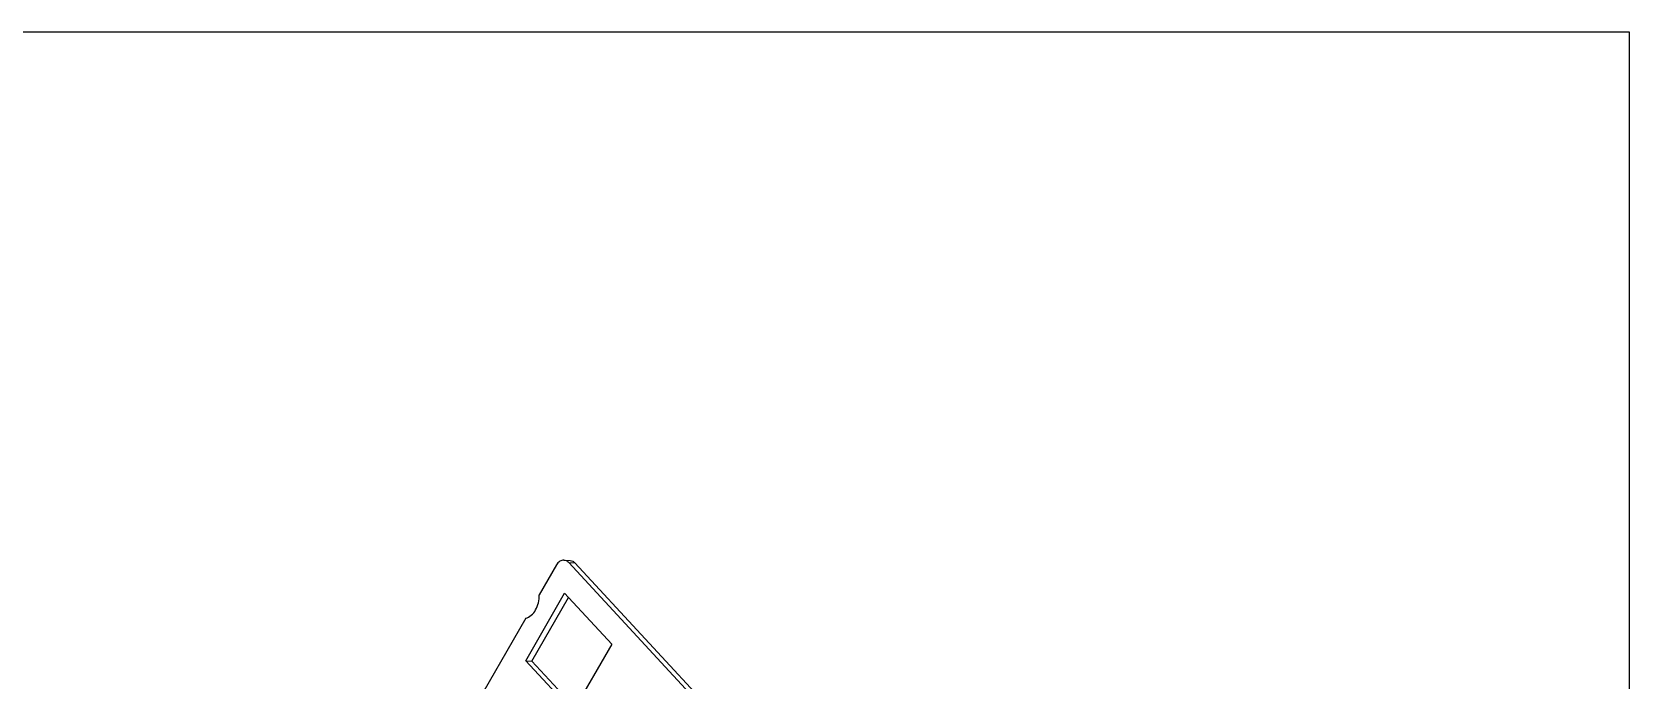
# Model space of a CAD drawing. Header units: millimetres. Extents: x -1930 to -997, y 85 to 636.
# Drawn here: x -1261.9 to -997.3, y 528.3 to 635.6 of the extents above; entities that cross this region are included whole.
import ezdxf

# ---------------------------------------------------------------- set-up
doc = ezdxf.new("R2010")
doc.units = ezdxf.units.MM
doc.header["$LTSCALE"] = 30.734
doc.layers.get('0').update_dxf_attribs({"linetype": 'CONTINUOUS'})

msp = doc.modelspace()

# ---------------------------------------------------------------- linework, layer by layer
at = {"color": 7, "linetype": 'Continuous'}
for p, q in [((-1173.735, 548.146), (-1172.699, 548.076)), ((-1106.513, 476.071), (-1172.948, 547.745)), ((-1172.948, 547.745), (-1171.912, 547.675)), ((-1174.984, 547.353), (-1177.843, 542.401)), ((-1105.476, 476.001), (-1171.912, 547.675)), ((-1180.075, 531.485), (-1173.628, 542.653)), ((-1173.628, 542.653), (-1165.825, 534.235)), ((-1179.039, 531.415), (-1172.964, 541.937)), ((-1180.069, 538.545), (-1232.186, 448.277)), ((-1165.825, 534.235), (-1172.272, 523.067)), ((-1172.272, 523.067), (-1180.075, 531.485)), ((-1180.075, 531.485), (-1179.039, 531.415)), ((-1171.899, 523.713), (-1179.039, 531.415))]:
    msp.add_line(p, q, dxfattribs=at)
msp.add_lwpolyline([(-1929.913, 635.585), (-997.291, 635.585), (-997.291, 84.868), (-1929.913, 84.868)], close=True)
for points, knots in [([(-1173.735, 548.146), (-1173.972, 548.161), (-1174.502, 548.001), (-1174.847, 547.591), (-1174.984, 547.353)], [0, 0, 0, 0, 0.4635113, 1, 1, 1, 1]), ([(-1172.948, 547.745), (-1173.054, 547.859), (-1173.294, 548.05), (-1173.591, 548.136), (-1173.735, 548.146)], [0, 0, 0, 0, 0.5169844, 1, 1, 1, 1]), ([(-1172.699, 548.076), (-1172.554, 548.066), (-1172.257, 547.98), (-1172.017, 547.789), (-1171.912, 547.675)], [0, 0, 0, 0, 0.4830156, 1, 1, 1, 1]), ([(-1180.069, 538.545), (-1179.739, 538.625), (-1179.077, 538.988), (-1178.352, 539.906), (-1177.905, 541.089), (-1177.824, 541.961), (-1177.843, 542.401)], [0, 0, 0, 0, 0.2143395, 0.4562139, 0.7227617, 1, 1, 1, 1])]:
    msp.add_open_spline(points, degree=3, knots=knots, dxfattribs=at)

doc.saveas('drawing.dxf')
